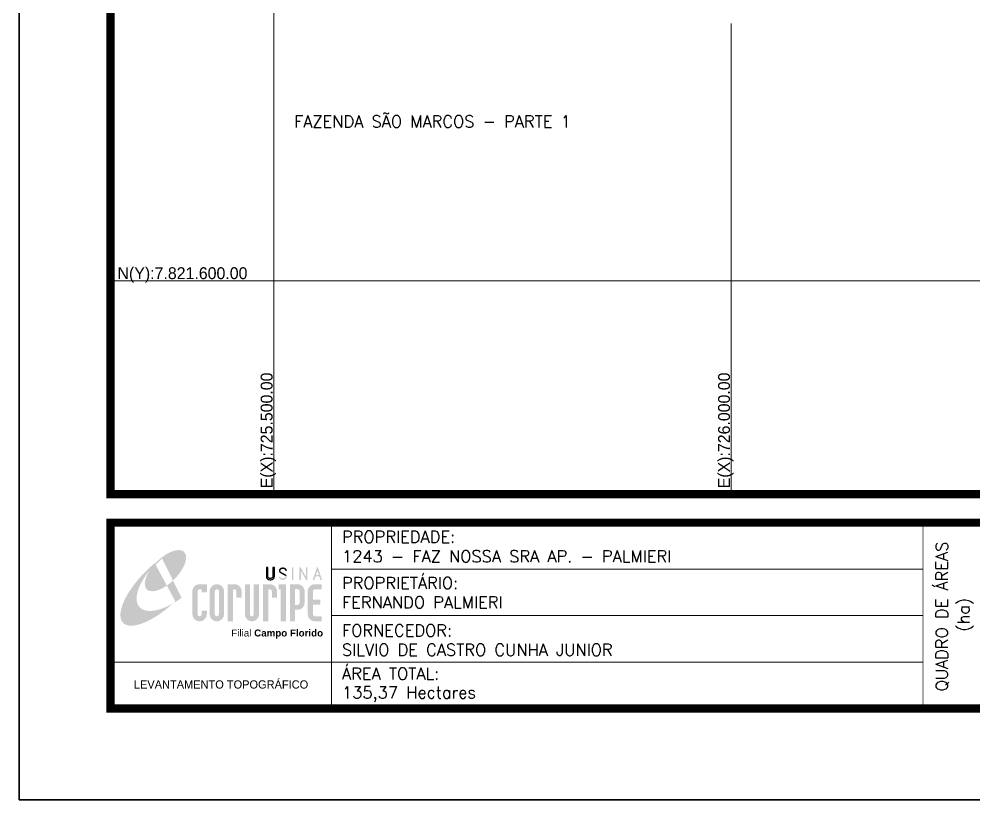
# Model space of a CAD drawing. Extents: x 725222 to 727322, y 7821032 to 7824002.
# Drawn here: x 725222 to 726265, y 7821032 to 7821886 of the extents above; entities that cross this region are included whole.
import ezdxf
from ezdxf.enums import TextEntityAlignment as Align

# ---------------------------------------------------------------- set-up
doc = ezdxf.new("R2010")
doc.units = 0
doc.header["$MEASUREMENT"] = 0
doc.linetypes.add('CONTINUO', pattern=[0])
doc.linetypes.add('LIN0', pattern=[0])
doc.layers.add('MALHA', color=8, linetype='Continuous', lineweight=9)
doc.layers.add('MARGEM', color=7, linetype='CONTINUO')
doc.layers.add('TEXTO CONFRONTANTES', color=7, linetype='Continuous')
doc.styles.add('ARIAL', font='arial.ttf')
doc.styles.add('Simplex', font='simplex.shx')

# ---------------------------------------------------------------- blocks, each defined once
blk = doc.blocks.new('A$C78F83FB3')
at = {"layer": 'MARGEM'}
h = blk.add_hatch(color=20, dxfattribs=at)
edge = h.paths.add_edge_path()
edge.add_ellipse((19.49, 23.77), major_axis=(-6.68, -6.67), ratio=0.469426, start_angle=292.7328, end_angle=601.2579)
edge.add_ellipse((22.83, 22.05), major_axis=(12.64, 11.29), ratio=0.457614, start_angle=79.9069, end_angle=107.9139)
edge = h.paths.add_edge_path()
edge.add_ellipse((18.28, 18.7), major_axis=(13.95, 13.59), ratio=0.386848, start_angle=63.9612, end_angle=264.5993)
edge.add_ellipse((22.83, 22.05), major_axis=(12.64, 11.29), ratio=0.457614, start_angle=107.9139, end_angle=245.1182, ccw=False)
edge.add_ellipse((19.49, 23.77), major_axis=(-6.68, -6.67), ratio=0.469426, start_angle=241.2579, end_angle=292.7328, ccw=False)
for color, points in [(20, [(15.46, 26.12), (14.17, 24.81), (14.06, 24.24), (14.39, 23.97), (14.67, 24.54), (19.47, 29.32), (18.48, 28.66), (17.31, 27.78)]), (7, [(58.42, 24.9), (57.9, 24.9), (57.9, 21.73, -0.414214), (57.15, 20.98), (56.84, 20.98, -0.414214), (56.09, 21.73), (56.09, 24.9), (55.57, 24.9), (55.57, 21.73, 0.414214), (56.84, 20.46), (57.15, 20.46, 0.414214), (58.42, 21.73)]), (7, [(61.7, 24.9), (61.23, 24.9, 0.396318), (60.04, 23.78), (60.04, 23.72, 0.151912), (60.39, 22.97), (60.46, 22.92), (62.18, 22), (62.85, 21.83, 0.12407), (62.51, 22.42), (60.75, 23.36, -0.13192), (60.56, 23.77, -0.385578), (61.23, 24.37), (61.7, 24.37, -0.414214), (62.37, 23.7), (62.89, 23.7, 0.414214)]), (7, [(62.37, 23.7), (62.89, 23.7, 0.414214), (61.7, 24.9), (61.23, 24.9, 0.396318), (60.04, 23.78), (60.04, 23.72, 0.151912), (60.39, 22.97), (60.46, 22.92), (62.18, 22), (62.18, 22, -0.131921), (62.37, 21.59, -0.385578), (61.7, 20.98), (61.23, 20.98, -0.414214), (60.56, 21.65), (60.04, 21.65, 0.414214), (61.23, 20.46), (61.7, 20.46, 0.402546), (62.89, 21.61, 0.165292), (62.51, 22.42), (60.75, 23.36, -0.13192), (60.56, 23.77, -0.385578), (61.23, 24.37), (61.7, 24.37, -0.414214)]), (7, [(30.97, 12.46), (29.13, 12.46), (29.13, 8.21, 1), (34.29, 8.21), (34.29, 9.41), (32.45, 9.41), (32.45, 8.21, -1), (30.97, 8.21)])]:
    blk.add_hatch(color=color, dxfattribs=at).paths.add_polyline_path(points)
h = blk.add_hatch(color=7, dxfattribs=at)
h.paths.add_polyline_path([(65.24, 24.9), (64.72, 24.9), (64.72, 20.46), (65.24, 20.46)])
h.paths.add_polyline_path([(67.38, 20.46), (67.9, 20.46), (67.9, 23.74), (69.74, 20.46), (70.23, 20.46), (70.23, 24.9), (69.71, 24.9), (69.71, 21.58), (67.85, 24.9), (67.38, 24.9)])
h.paths.add_polyline_path([(72.17, 20.46), (72.72, 20.46), (73.14, 21.73), (74.49, 21.73), (74.9, 20.46), (75.45, 20.46), (74, 24.9), (73.62, 24.9)])
h.paths.add_polyline_path([(73.81, 23.8), (74.32, 22.25), (73.31, 22.25)], flags=16)
h = blk.add_hatch(color=7, dxfattribs=at)
h.paths.add_polyline_path([(31.71, 18.93, 0.414214), (29.13, 16.35), (29.13, 12.46), (30.97, 12.46), (30.97, 16.35, -0.414214), (31.71, 17.09), (32.45, 17.09), (32.45, 16.02), (34.29, 16.02), (34.29, 18.93)])
h.paths.add_polyline_path([(44.15, 17.09, -0.414214), (44.89, 16.35), (44.89, 14.1), (46.72, 14.1), (46.72, 16.17, 0.433937), (44.15, 18.93), (41.77, 18.93), (41.77, 12.46), (43.61, 12.46), (43.61, 17.09)])
h.paths.add_polyline_path([(43.61, 12.46), (41.77, 12.46), (41.77, 5.62), (43.61, 5.62)])
h.paths.add_polyline_path([(47.92, 12.46), (49.75, 12.46), (49.75, 18.93), (47.92, 18.93)])
h.paths.add_polyline_path([(52.91, 18.93), (51.08, 18.93), (51.08, 12.46), (52.91, 12.46)])
h.paths.add_polyline_path([(51.08, 8.12, -1), (49.75, 8.12), (49.75, 12.46), (47.92, 12.46), (47.92, 8.12, 1), (52.91, 8.12), (52.91, 12.46), (51.08, 12.46)])
h.paths.add_polyline_path([(54.41, 12.46), (56.25, 12.46), (56.25, 17.09), (56.79, 17.09, -0.414214), (57.53, 16.35), (57.53, 14.1), (59.36, 14.1), (59.36, 16.17, 0.433937), (56.79, 18.93), (54.41, 18.93)])
h.paths.add_polyline_path([(56.25, 12.46), (54.41, 12.46), (54.41, 5.62), (56.25, 5.62)])
h.paths.add_polyline_path([(60.73, 12.46), (62.58, 12.46), (62.58, 18.93), (60.02, 18.93), (60.02, 17.08), (60.73, 17.08)])
h.paths.add_polyline_path([(62.58, 12.46), (60.73, 12.46), (60.73, 5.62), (62.58, 5.62)])
h.paths.add_polyline_path([(64.06, 12.46), (65.82, 12.46), (65.82, 17.17), (66.66, 17.17, -0.450417), (67.48, 16.25), (67.48, 12.46), (69.24, 12.46, 0.002307), (69.24, 12.48, 0.005282), (69.23, 12.54, -0.000938), (69.23, 12.53), (69.23, 16.17, 0.433937), (66.66, 18.93), (64.06, 18.93)])
h.paths.add_polyline_path([(64.06, 5.62), (65.82, 5.62), (65.82, 9.77), (66.66, 9.77, 0.426056), (69.24, 12.46), (67.48, 12.46), (67.48, 12.45, -0.450417), (66.66, 11.53), (65.82, 11.53), (65.82, 12.46), (64.06, 12.46)])
h.paths.add_polyline_path([(70.37, 12.46), (74.87, 12.46), (74.87, 13.44), (72.21, 13.44), (72.21, 16.35, -0.414214), (72.95, 17.09), (75.38, 17.09), (75.38, 18.93), (72.95, 18.93, 0.414214), (70.37, 16.35)])
h.paths.add_polyline_path([(72.21, 11.62), (74.87, 11.62), (74.87, 12.46), (70.37, 12.46), (70.37, 8.21, 0.414214), (72.95, 5.62), (75.38, 5.62), (75.38, 7.47), (72.95, 7.47, -0.414214), (72.21, 8.21)])
h = blk.add_hatch(color=7, dxfattribs=at)
h.paths.add_polyline_path([(35.29, 16.35), (35.29, 8.21, 1), (40.46, 8.21, 0.016978), (40.45, 8.38), (40.45, 16.17, 0.433937), (37.88, 18.93), (37.87, 18.93, 0.41391)])
h.paths.add_polyline_path([(38.62, 16.35), (38.62, 8.21, -1), (37.13, 8.21), (37.13, 16.35, -1)], flags=16)
at = {"layer": 'MARGEM', "color": 7}
blk.add_lwpolyline([(58.42, 24.9), (57.9, 24.9), (57.9, 21.73, -0.414214), (57.15, 20.98), (56.84, 20.98, -0.414214), (56.09, 21.73), (56.09, 24.9), (55.57, 24.9), (55.57, 21.73, 0.414214), (56.84, 20.46), (57.15, 20.46, 0.414214), (58.42, 21.73), (58.42, 24.9)], format="xyb", close=True, dxfattribs=at)
at = {"layer": 'MARGEM', "color": 252, "insert": (43.05, 2.72), "char_height": 2.5, "width": 33.0271, "attachment_point": 1, "style": 'ARIAL'}
blk.add_mtext('Filial {\\fArial|b1|i0|c0|p34;Campo Florido}', dxfattribs=at)

msp = doc.modelspace()

# ---------------------------------------------------------------- linework, layer by layer
at = {"layer": 'MALHA', "linetype": 'ByBlock'}
for points in [[(725500, 7822115.9), (725500, 7821600), (725500, 7821366.4)], [(726000, 7821881.4), (726000, 7821600), (726000, 7821366.4)], [(725321.6, 7821600), (725500, 7821600), (727221.6, 7821600)]]:
    msp.add_lwpolyline(points, dxfattribs=at)
at = {"layer": 'MARGEM', "color": 174, "linetype": 'LIN0'}
for p, q in [((725221.6, 7821032), (725221.6, 7824002)), ((725221.6, 7821032), (725221.6, 7824002)), ((727321.8, 7821032), (725221.6, 7821032))]:
    msp.add_line(p, q, dxfattribs=at)
at = {"layer": 'MARGEM', "color": 174, "linetype": 'LIN0', "flags": 128}
msp.add_lwpolyline([(727321.6, 7821032), (727321.6, 7824002), (725221.6, 7824002), (725221.6, 7821032)], close=True, dxfattribs=at)
at = {"layer": 'MARGEM', "color": 174, "linetype": 'LIN0', "const_width": 9.09, "flags": 128}
for points in [[(727221.6, 7821366.4), (727221.6, 7823902), (725321.6, 7823902), (725321.6, 7821366.4)], [(725321.6, 7821335.3), (727221.6, 7821335.3), (727221.6, 7821132), (725321.6, 7821132)]]:
    msp.add_lwpolyline(points, close=True, dxfattribs=at)
at = {"layer": 'MARGEM', "color": 174, "linetype": 'LIN0', "flags": 128}
for points, const_width in [([(725563.2, 7821335.3), (725563.2, 7821132)], 1.01), ([(725563.2, 7821335.3), (725563.2, 7821133.8)], 1), ([(726209.7, 7821335.3), (726209.7, 7821134.5)], 1.01), ([(725563.2, 7821284.5), (726209.7, 7821284.5)], 1.01), ([(725563.2, 7821233.6), (726209.7, 7821233.6)], 1.01), ([(725321.6, 7821182.8), (726209.7, 7821182.8)], 1.01)]:
    msp.add_lwpolyline(points, dxfattribs=dict(at, const_width=const_width))

# ---------------------------------------------------------------- block references
at = {"layer": 'MARGEM', "linetype": 'ByBlock', "xscale": 3.058005429693808, "yscale": 3.058005429693808, "zscale": 3.058005429693808}
msp.add_blockref('A$C78F83FB3', (725322, 7821210.1), dxfattribs=at)

# ---------------------------------------------------------------- texts
at = {"layer": 'MALHA'}
msp.add_text('N(Y):7.821.600.00', height=13, dxfattribs=at).set_placement((725329.2, 7821597.8), align=Align.BOTTOM_LEFT)
for s, p in [('E(X):725.500.00', (725502.6, 7821372.9)), ('E(X):726.000.00', (726002.6, 7821372.9))]:
    msp.add_text(s, height=13, rotation=90, dxfattribs=at).set_placement(p, align=Align.BOTTOM_LEFT)
at = {"layer": 'MARGEM', "color": 7, "linetype": 'Continuous', "lineweight": 9, "style": 'Simplex'}
for s, p in [('PROPRIEDADE:', (725574.6, 7821326.2)), ('PROPRIETÁRIO:', (725574.6, 7821275.8)), ('FORNECEDOR:', (725574.6, 7821223.9)), ('ÁREA TOTAL:', (725574.6, 7821176.6))]:
    msp.add_text(s, height=13, dxfattribs=at).set_placement(p, align=Align.TOP_LEFT)
at = {"layer": 'MARGEM', "color": 7, "linetype": 'Continuous', "style": 'Simplex'}
for s, p in [('QUADRO DE ÁREAS', (726230.3, 7821232.7)), ('(ha)', (726254.1, 7821234.7))]:
    msp.add_text(s, height=13, rotation=90, dxfattribs=at).set_placement(p, align=Align.MIDDLE_CENTER)
for s, p in [('1243 - FAZ NOSSA SRA AP. - PALMIERI', (725574.6, 7821305)), ('FERNANDO PALMIERI', (725574.6, 7821254.6)), ('SILVIO DE CASTRO CUNHA JUNIOR ', (725574.6, 7821202.7)), ('135,37 Hectares', (725574.6, 7821156.1))]:
    msp.add_text(s, height=13, dxfattribs=at).set_placement(p, align=Align.TOP_LEFT)
at = {"layer": 'MARGEM', "color": 7, "linetype": 'ByBlock'}
msp.add_text('LEVANTAMENTO TOPOGRÁFICO', height=9, dxfattribs=at).set_placement((725442.4, 7821158.3), align=Align.MIDDLE_CENTER)
at = {"layer": 'TEXTO CONFRONTANTES', "linetype": 'Continuous', "style": 'Simplex'}
msp.add_text('FAZENDA SÃO MARCOS - PARTE 1', height=13, dxfattribs=at).set_placement((725522.2, 7821767.7))

doc.saveas('drawing.dxf')
